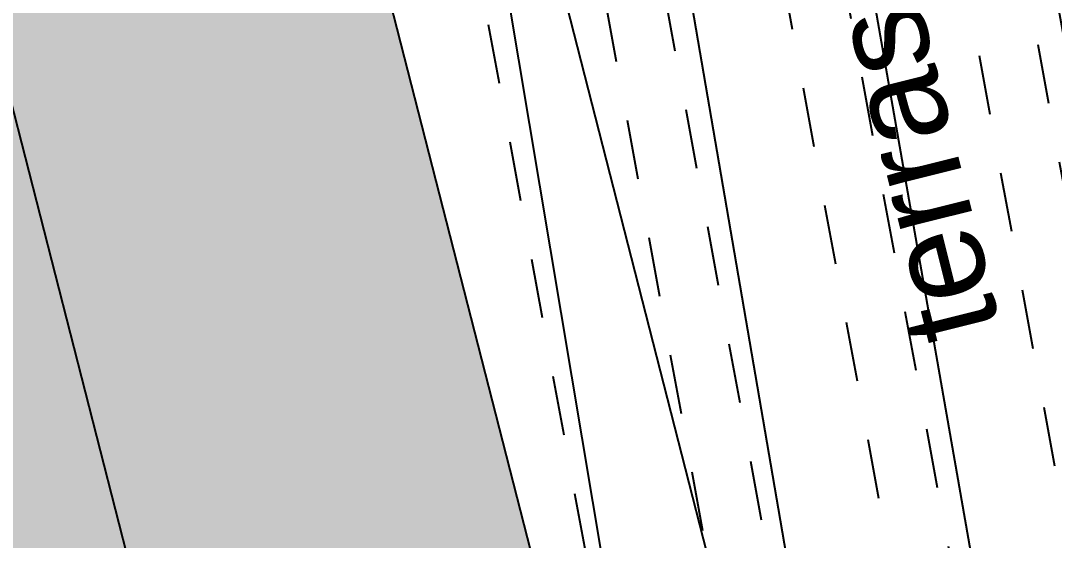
# Model space of a CAD drawing. Extents: x -2313930 to 3286427, y -3858277 to 2572692.
# Drawn here: x 4212.9 to 4537.9, y 5239.3 to 5402.7 of the extents above; entities that cross this region are included whole.
import ezdxf
from ezdxf.lldxf.tags import DXFTag

# ---------------------------------------------------------------- set-up
doc = ezdxf.new("R2010")
doc.units = 0
doc.layers.add('_GAZELEC-RESERVATION 2', color=132, linetype='Continuous', lineweight=18)
for name, color, linetype in [('prlm-VRD', 2, 'Continuous'), ('SA - bât E', 252, 'Continuous'), ('SA - EBC', 252, 'Continuous'), ('SA - platelage bois', 252, 'Continuous')]:
    doc.layers.add(name, color=color, linetype=linetype)
doc.styles.add('Arial', font='arial.ttf')
tags = doc.linetypes.add('CACHE2', pattern=[4.762499928474426, 3.174999952316284, -1.587499976158142]).pattern_tags.tags
tags[6:7] = [DXFTag(74, 4), DXFTag(75, 0), DXFTag(340, '0'), DXFTag(46, 0.0), DXFTag(50, 0.0), DXFTag(44, 0.0), DXFTag(45, 0.0)]
tags[4:5] = [DXFTag(74, 4), DXFTag(75, 0), DXFTag(340, '0'), DXFTag(46, 0.0), DXFTag(50, 0.0), DXFTag(44, 0.0), DXFTag(45, 0.0)]

# ---------------------------------------------------------------- blocks, each defined once
blk = doc.blocks.new('A$C1F970F0F')
at = {"layer": 'SA - bât E'}
h = blk.add_hatch(dxfattribs=at)
h.set_pattern_fill('ARDOISES4', color=256, scale=40.00000059999999, angle=-255.523604463151, style=0, pattern_type=2)
h.set_pattern_definition([(194.476395536849, (-277130161.1279894, -473864756.7787022), (-28.73078359319865, -48.72927426220082), [20.00000029999999, -20.00000029999999]), (194.476395536849, (-277130161.5279592, -473864755.2295011), (-28.73078359319865, -48.72927426220082), [20.00000029999999, -20.00000029999999]), (104.476395536849, (-277130180.4930039, -473864761.7783249), (-48.72927426220082, 28.73078359319865), [19.20000028799999, -20.800000312]), (104.476395536849, (-277130185.6926115, -473864741.6387098), (-48.72927426220082, 28.73078359319865), [19.20000028799999, -20.800000312]), (194.476395536849, (-277130185.2926416, -473864743.187911), (-28.73078359319865, -48.72927426220082), [20.00000029999999, -20.00000029999999]), (194.476395536849, (-277130185.6926115, -473864741.6387098), (-28.73078359319865, -48.72927426220082), [20.00000029999999, -20.00000029999999]), (104.476395536849, (-277130161.5279592, -473864755.2295011), (-48.72927426220082, 28.73078359319865), [38.40000057599999, -1.600000023999999])])
h.paths.add_polyline_path([(3894.158409256344, 7295.289658477819), (3891.059177244926, 7299.911205017861, -0.1009790743820487), (3887.328715366899, 7311.949404441553), (3885.834567499327, 7312.28027791657, -0.08124378257747558), (3871.112975300595, 7318.43376797852), (3883.411952209948, 7337.280680041151)])
h.paths.add_polyline_path([(4263.871506176062, 5850.661861870922), (4268.222820446937, 5833.659408768248), (4392.311239579913, 5348.792681197093), (4403.412384314286, 5305.415742579001, 0.2295057473976553), (4400.983939670979, 5278.034961560322), (4401.344410907905, 5277.127972714791, 0.1186542678047768), (4387.550162488463, 5258.559841698173), (4271.773479733791, 5322.631894884073), (4144.459658157512, 5820.101655121211)])
h.paths.add_polyline_path([(3792.020507308443, 7197.232727822652), (3871.112975300595, 7318.43376797852, 0.08904084685957374), (3887.328715280253, 7311.949403984024), (3887.44042460756, 7310.979822037581, 0.1379492769130424), (3894.158409256344, 7295.289658477819), (4037.027645911516, 6737.038213737584), (3917.615797761254, 6706.478006918029)])
h.paths.add_polyline_path([(4400.348076652384, 5279.880236559031), (4400.073294571393, 5280.816753393781), (4399.827639263816, 5281.761328394186), (4399.611346335195, 5282.713056554491), (4399.42462328581, 5283.671024731639), (4399.267648715508, 5284.634314829057), (4399.1405736554, 5285.60200307053), (4399.043519580353, 5286.57316189319), (4398.976579661655, 5287.546859805075), (4398.939818147234, 5288.522163493044), (4398.933270155778, 5289.498137861768), (4398.956942096114, 5290.473846996965, -0.03097544094256945), (4399.352940402355, 5294.355344840445), (4399.526792909746, 5295.31573225471), (4399.730296349298, 5296.270276831204), (4399.963255464456, 5297.218063026687), (4400.225446800973, 5298.158182438927), (4400.516619244183, 5299.089733515376), (4400.836493318109, 5300.01182310771), (4403.412384314286, 5305.415742579001), (4419.999717337565, 5240.601911349615), (4387.550162488463, 5258.559841698173, -0.1108113214576719), (4400.184786791218, 5276.129359993643), (4401.344411004957, 5277.127972601624), (4400.983939670979, 5278.034961560322), (4400.651722044839, 5278.952676322647)])
h = blk.add_hatch(dxfattribs=at)
h.set_pattern_fill('TUILE3', color=256, scale=30.0000012, angle=-255.523604463151, style=0, pattern_type=2)
h.set_pattern_definition([(104.476395536849, (-277130161.1279894, -473864756.7787022), (-36.5469566103245, 21.54808823360117), [6.000000239999999, -24.00000096]), (149.476395536849, (-277130167.0325153, -473864745.9096367), (-29.04752241429958, -7.499434186383175), [8.485281639411253, -33.94112685764502]), (194.476395536849, (-277130174.3419067, -473864741.600019), (-21.54808823360117, -36.5469566103245), []), (239.476395536849, (-277130170.032289, -473864734.2906277), (7.499434186383174, -29.04752241429958), [8.485281639411252, -33.94112685764501]), (131.041446736849, (-277130162.6278762, -473864750.9691978), (-7.49943421129677, 29.04752240911624), [6.70800026832, -60.37404172496157]), (77.91134433684897, (-277130170.032289, -473864734.2906277), (-7.499434162074093, 29.04752242182446), [6.70800026832, -60.37404172496157])])
h.paths.add_polyline_path([(3548.362417645255, 5722.975305923487), (3345.988932395476, 6513.735396718293), (3792.020507308443, 7197.232727822652), (3917.615797761254, 6706.478006918029), (3420.979609354826, 6579.377515196006), (3647.823469613824, 5693.001163425181), (3647.955665290863, 5693.006860332644), (4144.459658157512, 5820.101655121211), (4271.773479733791, 5322.631894884073)])
at = {"layer": 'SA - EBC'}
h = blk.add_hatch(dxfattribs=at)
h.set_pattern_fill('_USER', color=256, scale=74.99999999999999, angle=-325.7236014113932, style=0, pattern_type=0)
h.set_pattern_definition([(34.27639858860678, (-277130161.1279894, -473864756.7787022), (-42.238928459823, 61.97477650275113), [])])
edge = h.paths.add_edge_path()
edge.add_line((5801.470568619522, -3162.013069131843), (4083.559282644929, -3271.123614088357))
edge.add_line((4083.559282644929, -3271.123614088356), (4014.481307725509, -3717.332461968055))
edge.add_line((4014.48130772551, -3717.332461968055), (3135.517961824245, -3810.19300101904))
edge.add_line((3135.517961824245, -3810.19300101904), (2274.245008604417, -3693.648081323564))
edge.add_line((2274.245008604417, -3693.648081323564), (1554.636776175834, -3420.099318784944))
edge.add_arc((2508.775769578408, -2315.674454232369), 1459.498372788833, 157.1868533427094, 229.1754823893534, ccw=False)
edge.add_arc((1966.013830892235, -2087.371785851423), 870.6752834691503, 94.3015183869224, 157.1868533106914, ccw=False)
edge.add_line((1900.708697991695, -1219.149067345796), (2859.239020416566, -1223.495634912559))
edge.add_arc((3100.860739749298, 1265.329539486049), 2500.526305395239, 264.4549516394795, 302.9422754293212)
edge.add_arc((4209.331858878893, -445.3369775435177), 462.1229708170858, 302.9422754305585, 376.8336969250394)
edge.add_arc((2214.122706379954, -1049.006753214115), 2546.655714682971, 16.8336969158998, 38.14703645440247)
edge.add_arc((3041.32627014761, -399.2990096244524), 1494.806919462396, 38.14703657403813, 72.97328584086019)
edge.add_line((3479.031970107599, 1029.988031775616), (2182.437305702805, 1414.38613606858))
edge.add_line((2182.437305702805, 1414.38613606858), (1056.590900019184, 1822.819186472099))
edge.add_arc((1766.412018482452, 3779.442320525911), 2081.398594438606, 212.7495497786225, 250.0603089288685, ccw=False)
edge.add_line((15.86575126143373, 2653.472571668582), (-104.0907319930869, 3091.26353710603))
edge.add_line((-104.0907319930869, 3091.26353710603), (-169.6986146466322, 3639.54836895815))
edge.add_line((-169.6986146466322, 3639.548368958149), (-35.58090533515337, 6158.014854826562))
edge.add_arc((-194.3533792400212, 7143.826589584332), 998.5156357593988, 279.1493507374978, 373.962283499627)
edge.add_arc((2392.201579171132, 7786.918955579627), 1666.786287877102, 172.6269749467245, 193.9622835974407, ccw=False)
edge.add_arc((-45.50651600643437, 8102.354993671941), 791.2455775503726, -7.373025019439765, 16.43829965925021)
edge.add_line((713.3969204091394, 8326.263765657093), (486.7428317772967, 9142.81155059313))
edge.add_line((486.7428317772967, 9142.811550593131), (1338.845530021721, 9564.23852196786))
edge.add_line((1338.845530021721, 9564.23852196786), (1632.623584095551, 8945.24637913095))
edge.add_line((1632.623584095551, 8945.246379130947), (1394.029444699765, 8829.874494032001))
edge.add_line((1394.029444699765, 8829.874494032001), (1731.997733793977, 8131.230781666551))
edge.add_arc((1233.216649704336, 7889.945865525577), 554.0766919865823, -19.640967550384175, 25.815335324856676, ccw=False)
edge.add_line((1755.055695752756, 7703.706797235046), (1558.214479468655, 6807.520788570679))
edge.add_line((1558.214479468655, 6807.52078857068), (1570.021725572625, 6609.158708993335))
edge.add_line((1570.021725572625, 6609.158708993335), (1852.913141606868, 5734.125706863067))
edge.add_line((1852.913141606869, 5734.125706863067), (2726.748207475315, 4020.986816292172))
edge.add_line((2726.748207475315, 4020.986816292172), (3802.352916265851, 4004.947770972833))
edge.add_arc((8355.58168857983, 5950.706307988518), 4951.552134169374, 203.138762427905, 230.8301436200186)
edge.add_arc((13583.66465597079, 12367.85935474512), 13228.79229856088, 230.8301435441083, 233.1638398044412)
edge.add_line((5652.622255943647, 1780.153648245416), (4998.697813068342, 1820.441475819727))
edge.add_line((4998.697813068342, 1820.441475819727), (4863.841220233488, 767.0816613875431))
edge.add_line((4863.841220233488, 767.0816613875434), (5595.355488733695, 631.185878681516))
edge.add_line((5595.355488733695, 631.1858786815158), (5852.747939948536, -2020.707044821664))
edge.add_line((5852.747939948536, -2020.707044821665), (5881.394298709887, -2966.563612924887))
edge.add_line((5881.394298709887, -2966.563612924887), (5801.470568619523, -3162.013069131842))
at = {"layer": 'SA - platelage bois'}
h = blk.add_hatch(dxfattribs=at)
h.set_pattern_fill('PASSERELLE', color=256, scale=150, angle=-79.57359988551433, style=0, pattern_type=2)
h.set_pattern_definition([(280.4264001144857, (-277130161.1279894, -473864756.7787022), (55.32121061969438, 10.17969329456503), []), (280.4264001144857, (-277130142.6875859, -473864753.3854711), (55.32121061969438, 10.17969329456503), [18.75, -18.75]), (280.4264001144857, (-277130124.2471823, -473864749.99224), (55.32121061969438, 10.17969329456503), [18.75, -18.75])])
edge = h.paths.add_edge_path()
edge.add_line((4269.253811807017, 5833.923454104327), (4606.95527762006, 5920.411584271473))
edge.add_line((4606.95527762006, 5920.411584271473), (4731.005688319672, 5436.044475919841))
edge.add_line((4731.005688319672, 5436.044475919841), (4398.019943721061, 5350.263312564944))
at = {"layer": 'SA - bât E', "linetype": 'CACHE2', "ltscale": 0.4000000059604645, "elevation": 9.999999999999998e-08, "flags": 128}
blk.add_lwpolyline([(2974.659767008017, 4829.006726932591), (2418.213405283731, 7003.281557872304), (3925.437278428904, 7389.014413898778), (4481.883640130314, 5214.739582963398)], close=True, dxfattribs=at)
at = {"layer": 'SA - bât E', "ltscale": 2.539999961853027, "elevation": 9.999999999999998e-08, "flags": 128}
for points in [[(4263.871506193392, 5850.661861962427), (4419.999717337565, 5240.601911349615), (3015.608395762265, 4881.186243193044), (2479.020630617319, 6977.865011793075), (3883.411952209948, 7337.280680041151), (4037.027645911516, 6737.038213737584)], [(4144.459658174841, 5820.101655212717), (4271.966155124646, 5321.879029708442), (3105.600049591822, 5023.379425859004), (2626.452881919286, 6898.937473326853), (3792.020507325773, 7197.232727914158), (3917.615797875636, 6706.478006896367)]]:
    blk.add_lwpolyline(points, dxfattribs=at)
at = {"layer": 'SA - bât E', "style": 'Arial', "width": 0.9860000014305115}
blk.add_text('terrasse privative', height=30.3030599, rotation=104.0197066705381, dxfattribs=at).set_placement((4526.855485420629, 5471.335096748656))

msp = doc.modelspace()

# ---------------------------------------------------------------- linework, layer by layer
at = {"layer": '_GAZELEC-RESERVATION 2'}
msp.add_circle((486248.4803309143, -227485.9628347494), 2800178.148749841, dxfattribs=at)

# ---------------------------------------------------------------- block references
at = {"layer": 'prlm-VRD'}
msp.add_blockref('A$C1F970F0F', (-5.729869075061288, -165.0016201740946), dxfattribs=at)

doc.saveas('drawing.dxf')
